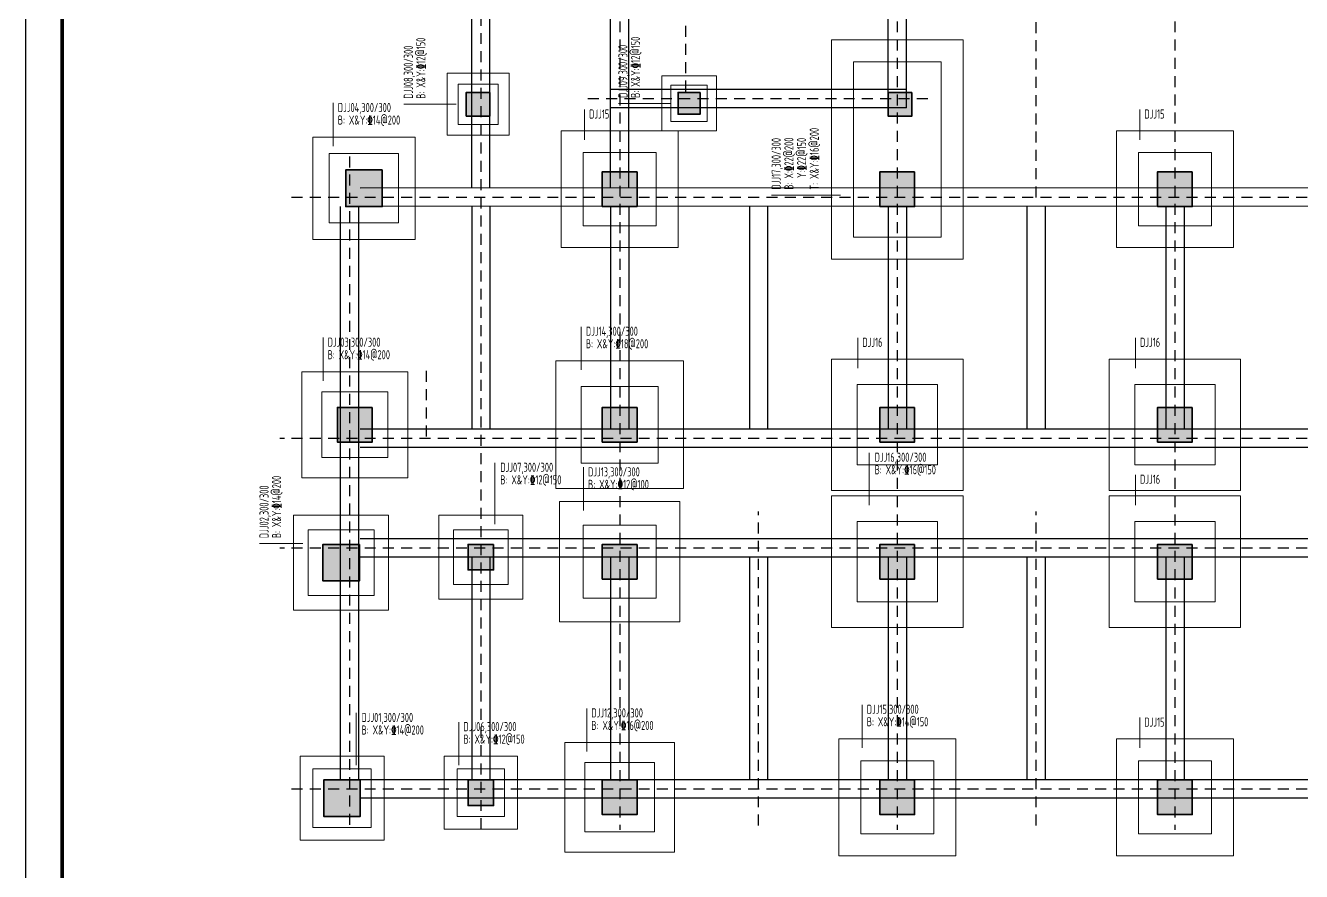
# Model space of a CAD drawing. Header units: millimetres. Extents: x 539196 to 807275, y 431843 to 1156631.
# Drawn here: x 539196 to 574126, y 956437 to 979599 of the extents above; entities that cross this region are included whole.
import ezdxf
from ezdxf.enums import TextEntityAlignment as Align

# ---------------------------------------------------------------- set-up
doc = ezdxf.new("R2010")
doc.units = ezdxf.units.MM
doc.header["$MEASUREMENT"] = 0
doc.linetypes.add('DOTE', pattern=[2.42, 2, -0.2, 0.02, -0.2])
doc.linetypes.add('虚线', pattern=[500, 300, -200])
doc.layers.add('DOTE', color=1, linetype='DOTE')
doc.layers.add('PUB_TITLE', color=4, linetype='Continuous')
for name, color, linetype, lineweight in [('柱填充', 9, 'Continuous', 18), ('独基集中标注', 7, 'Continuous', 18), ('独立基础', 110, 'Continuous', 18), ('砼柱', 2, 'Continuous', 35)]:
    doc.layers.add(name, color=color, linetype=linetype, lineweight=lineweight)
doc.styles.add('样式 1', font='yjkeng.shx', dxfattribs={"width": 0.7, "bigfont": 'yjkchn.shx'})

# ---------------------------------------------------------------- blocks, each defined once
blk = doc.blocks.new('jzzw')
at = {"layer": 'DOTE', "color": 1, "linetype": '虚线'}
for p, q in [((928786, 890469), (928786, 834829)), ((932586, 852149), (932586, 890469)), ((936386, 890469), (936386, 834829)), ((917386, 873149), (917386, 834829)), ((921186, 872969), (921186, 834829)), ((922986, 857849), (922986, 854849)), ((929618, 854849), (920186, 854849)), ((913786, 853271), (913786, 834829)), ((913786, 853271), (913786, 834829)), ((913786, 853271), (913786, 834829)), ((952506, 852149), (912186, 852149)), ((915886, 847399), (915886, 845549)), ((952506, 845549), (911886, 845549)), ((952506, 845549), (911886, 845549)), ((924986, 834949), (924986, 843549)), ((932586, 834949), (932586, 843549)), ((952506, 842549), (911886, 842549)), ((952506, 842549), (911886, 842549)), ((952506, 835949), (912186, 835949)), ((952506, 835949), (912186, 835949)), ((952506, 835949), (912186, 835949)), ((952506, 835949), (912186, 835949))]:
    blk.add_line(p, q, dxfattribs=at)

msp = doc.modelspace()

# ---------------------------------------------------------------- hatches: boundary and pattern name
at = {"layer": '柱填充'}
for points in [[(551910.8, 977768.2), (551260.8, 977768.2), (551260.8, 977118.2), (551910.8, 977118.2)], [(557660.8, 977768.2), (557060.8, 977768.2), (557060.8, 977168.2), (557660.8, 977168.2)], [(563460.8, 977768.2), (562810.8, 977768.2), (562810.8, 977118.2), (563460.8, 977118.2)], [(548960.8, 975643.2), (547960.8, 975643.2), (547960.8, 974643.2), (548960.8, 974643.2)], [(555935.8, 975593.2), (554985.8, 975593.2), (554985.8, 974643.2), (555935.8, 974643.2)], [(563535.8, 975593.2), (562585.8, 975593.2), (562585.8, 974643.2), (563535.8, 974643.2)], [(571135.8, 975593.2), (570185.8, 975593.2), (570185.8, 974643.2), (571135.8, 974643.2)], [(548685.8, 969143.2), (547735.8, 969143.2), (547735.8, 968193.2), (548685.8, 968193.2)], [(555935.8, 969143.2), (554985.8, 969143.2), (554985.8, 968193.2), (555935.8, 968193.2)], [(563535.8, 969143.2), (562585.8, 969143.2), (562585.8, 968193.2), (563535.8, 968193.2)], [(571135.8, 969143.2), (570185.8, 969143.2), (570185.8, 968193.2), (571135.8, 968193.2)], [(548335.8, 965393.2), (547335.8, 965393.2), (547335.8, 964393.2), (548335.8, 964393.2)], [(552010.8, 965393.2), (551310.8, 965393.2), (551310.8, 964693.2), (552010.8, 964693.2)], [(555935.8, 965393.2), (554985.8, 965393.2), (554985.8, 964443.2), (555935.8, 964443.2)], [(563535.8, 965393.2), (562585.8, 965393.2), (562585.8, 964443.2), (563535.8, 964443.2)], [(571135.8, 965393.2), (570185.8, 965393.2), (570185.8, 964443.2), (571135.8, 964443.2)], [(548360.8, 958943.2), (547360.8, 958943.2), (547360.8, 957943.2), (548360.8, 957943.2)], [(552010.8, 958943.2), (551310.8, 958943.2), (551310.8, 958243.2), (552010.8, 958243.2)], [(555935.8, 958943.2), (554985.8, 958943.2), (554985.8, 957993.2), (555935.8, 957993.2)], [(563535.8, 958943.2), (562585.8, 958943.2), (562585.8, 957993.2), (563535.8, 957993.2)], [(571135.8, 958943.2), (570185.8, 958943.2), (570185.8, 957993.2), (571135.8, 957993.2)]]:
    msp.add_hatch(color=256, dxfattribs=at).paths.add_polyline_path(points, flags=0)

# ---------------------------------------------------------------- linework, layer by layer
at = {"color": 3}
for p, q in [((551410.8, 975146.5), (551410.8, 1002243.2)), ((551910.8, 975146.8), (551910.8, 1002243.2)), ((555210.8, 975148.2), (555210.8, 1002243.2)), ((555710.8, 975148.4), (555710.8, 1002243.2)), ((562810.8, 977343.2), (562810.8, 993443.2)), ((563310.8, 977343.2), (563310.8, 993443.2)), ((563310.8, 977843.2), (555210.8, 977843.2)), ((563310.8, 977343.2), (555210.8, 977343.2)), ((585357.2, 975161.2), (548357.2, 975145.2)), ((547810.8, 974643.2), (547810.8, 965043.2)), ((548310.8, 974643.2), (548310.8, 965043.2)), ((585357.4, 974661.2), (548357.4, 974645.2)), ((551410.8, 974643.2), (551410.8, 968543.2)), ((551910.8, 974643.2), (551910.8, 968543.2)), ((555210.8, 974643.2), (555210.8, 968543.2)), ((555710.8, 974643.2), (555710.8, 968543.2)), ((559010.8, 974643.2), (559010.8, 968543.2)), ((559510.8, 974643.2), (559510.8, 968543.2)), ((562810.8, 974643.2), (562810.8, 968543.2)), ((563310.8, 974643.2), (563310.8, 968543.2)), ((566610.8, 974643.2), (566610.8, 968543.2)), ((567110.8, 974643.2), (567110.8, 968543.2)), ((570410.8, 974643.2), (570410.8, 968543.2)), ((570910.8, 974643.2), (570910.8, 968543.2)), ((585360.8, 968543.2), (548360.8, 968543.2)), ((585360.8, 968043.2), (548360.8, 968043.2)), ((585360.8, 965543.2), (548360.8, 965543.2)), ((547810.8, 965043.2), (547810.8, 958943.2)), ((548310.8, 965043.2), (548310.8, 958943.2)), ((585360.8, 965043.2), (548360.8, 965043.2)), ((551410.8, 965043.2), (551410.8, 958943.2)), ((551910.8, 965043.2), (551910.8, 958943.2)), ((555210.8, 965043.2), (555210.8, 958943.2)), ((555710.8, 965043.2), (555710.8, 958943.2)), ((559010.8, 965043.2), (559010.8, 958943.2)), ((559510.8, 965043.2), (559510.8, 958943.2)), ((562810.8, 965043.2), (562810.8, 958943.2)), ((563310.8, 965043.2), (563310.8, 958943.2)), ((566610.8, 965043.2), (566610.8, 958943.2)), ((567110.8, 965043.2), (567110.8, 958943.2)), ((570410.8, 965043.2), (570410.8, 958943.2)), ((570910.8, 965043.2), (570910.8, 958943.2)), ((585360.8, 958943.2), (548360.8, 958943.2)), ((585360.8, 958443.2), (548360.8, 958443.2))]:
    msp.add_line(p, q, dxfattribs=at)
at = {"layer": 'PUB_TITLE'}
msp.add_lwpolyline([(539195.9, 936443), (598595.9, 936443), (598595.9, 1020543), (539195.9, 1020543)], close=True, dxfattribs=at)
at = {"layer": 'PUB_TITLE', "const_width": 100}
msp.add_lwpolyline([(540195.9, 937443), (597595.9, 937443), (597595.9, 1018043), (540195.9, 1018043)], close=True, dxfattribs=at)
at = {"layer": '独基集中标注'}
for p, q in [((547620.8, 976293.2), (547620.8, 977478.5)), ((550985.8, 977443.2), (549550.6, 977443.2)), ((556860.8, 977468.2), (555425.6, 977468.2)), ((554500.8, 976468.2), (554500.8, 977300.7)), ((569700.8, 976468.2), (569700.8, 977300.7)), ((561510.8, 974955.2), (559620.1, 974955.2)), ((547340.8, 969868.2), (547340.8, 971053.5)), ((554410.8, 970168.2), (554410.8, 971353.5)), ((561980.8, 970218.2), (561980.8, 971050.7)), ((569580.8, 970218.2), (569580.8, 971050.7)), ((552044.2, 965943.2), (552044.2, 967628.5)), ((562289.4, 966468.2), (562289.4, 967903.5)), ((554470.8, 966318.2), (554470.8, 967503.5)), ((569580.8, 966468.2), (569580.8, 967300.7)), ((546785.8, 965413.2), (545600.6, 965413.2)), ((562100.8, 959818.2), (562100.8, 961003.5)), ((548244.2, 959343.2), (548244.2, 960778.5)), ((554560.8, 959718.2), (554560.8, 960903.5)), ((569700.8, 959818.2), (569700.8, 960650.7)), ((551060.8, 959343.2), (551060.8, 960528.5))]:
    msp.add_line(p, q, dxfattribs=at)
at = {"layer": '独立基础'}
for points in [[(564860.8, 979205.2), (561260.8, 979205.2), (561260.8, 973205.2), (564860.8, 973205.2)], [(564260.8, 978605.2), (561860.8, 978605.2), (561860.8, 973805.2), (564260.8, 973805.2)], [(552435.8, 978293.2), (550735.8, 978293.2), (550735.8, 976593.2), (552435.8, 976593.2)], [(558110.8, 978218.2), (556610.8, 978218.2), (556610.8, 976718.2), (558110.8, 976718.2)], [(552135.8, 977993.2), (551035.8, 977993.2), (551035.8, 976893.2), (552135.8, 976893.2)], [(557860.8, 977968.2), (556860.8, 977968.2), (556860.8, 976968.2), (557860.8, 976968.2)], [(557060.8, 976718.2), (553860.8, 976718.2), (553860.8, 973518.2), (557060.8, 973518.2)], [(572260.8, 976718.2), (569060.8, 976718.2), (569060.8, 973518.2), (572260.8, 973518.2)], [(549860.8, 976543.2), (547060.8, 976543.2), (547060.8, 973743.2), (549860.8, 973743.2)], [(549410.8, 976093.2), (547510.8, 976093.2), (547510.8, 974193.2), (549410.8, 974193.2)], [(556460.8, 976118.2), (554460.8, 976118.2), (554460.8, 974118.2), (556460.8, 974118.2)], [(571660.8, 976118.2), (569660.8, 976118.2), (569660.8, 974118.2), (571660.8, 974118.2)], [(557210.8, 970418.2), (553710.8, 970418.2), (553710.8, 966918.2), (557210.8, 966918.2)], [(564860.8, 970468.2), (561260.8, 970468.2), (561260.8, 966868.2), (564860.8, 966868.2)], [(572460.8, 970468.2), (568860.8, 970468.2), (568860.8, 966868.2), (572460.8, 966868.2)], [(549660.8, 970118.2), (546760.8, 970118.2), (546760.8, 967218.2), (549660.8, 967218.2)], [(556510.8, 969718.2), (554410.8, 969718.2), (554410.8, 967618.2), (556510.8, 967618.2)], [(564160.8, 969768.2), (561960.8, 969768.2), (561960.8, 967568.2), (564160.8, 967568.2)], [(571760.8, 969768.2), (569560.8, 969768.2), (569560.8, 967568.2), (571760.8, 967568.2)], [(549110.8, 969568.2), (547310.8, 969568.2), (547310.8, 967768.2), (549110.8, 967768.2)], [(557110.8, 966568.2), (553810.8, 966568.2), (553810.8, 963268.2), (557110.8, 963268.2)], [(564860.8, 966718.2), (561260.8, 966718.2), (561260.8, 963118.2), (564860.8, 963118.2)], [(572460.8, 966718.2), (568860.8, 966718.2), (568860.8, 963118.2), (572460.8, 963118.2)], [(549135.8, 966193.2), (546535.8, 966193.2), (546535.8, 963593.2), (549135.8, 963593.2)], [(552810.8, 966193.2), (550510.8, 966193.2), (550510.8, 963893.2), (552810.8, 963893.2)], [(556460.8, 965918.2), (554460.8, 965918.2), (554460.8, 963918.2), (556460.8, 963918.2)], [(564160.8, 966018.2), (561960.8, 966018.2), (561960.8, 963818.2), (564160.8, 963818.2)], [(571760.8, 966018.2), (569560.8, 966018.2), (569560.8, 963818.2), (571760.8, 963818.2)], [(548735.8, 965793.2), (546935.8, 965793.2), (546935.8, 963993.2), (548735.8, 963993.2)], [(552410.8, 965793.2), (550910.8, 965793.2), (550910.8, 964293.2), (552410.8, 964293.2)], [(556960.8, 959968.2), (553960.8, 959968.2), (553960.8, 956968.2), (556960.8, 956968.2)], [(564660.8, 960068.2), (561460.8, 960068.2), (561460.8, 956868.2), (564660.8, 956868.2)], [(572260.8, 960068.2), (569060.8, 960068.2), (569060.8, 956868.2), (572260.8, 956868.2)], [(549010.8, 959593.2), (546710.8, 959593.2), (546710.8, 957293.2), (549010.8, 957293.2)], [(552660.8, 959593.2), (550660.8, 959593.2), (550660.8, 957593.2), (552660.8, 957593.2)], [(548660.8, 959243.2), (547060.8, 959243.2), (547060.8, 957643.2), (548660.8, 957643.2)], [(552310.8, 959243.2), (551010.8, 959243.2), (551010.8, 957943.2), (552310.8, 957943.2)], [(556410.8, 959418.2), (554510.8, 959418.2), (554510.8, 957518.2), (556410.8, 957518.2)], [(564060.8, 959468.2), (562060.8, 959468.2), (562060.8, 957468.2), (564060.8, 957468.2)], [(571660.8, 959468.2), (569660.8, 959468.2), (569660.8, 957468.2), (571660.8, 957468.2)]]:
    msp.add_lwpolyline(points, close=True, dxfattribs=at)
at = {"layer": '砼柱'}
for points in [[(551910.8, 977768.2), (551260.8, 977768.2), (551260.8, 977118.2), (551910.8, 977118.2)], [(557660.8, 977768.2), (557060.8, 977768.2), (557060.8, 977168.2), (557660.8, 977168.2)], [(563460.8, 977768.2), (562810.8, 977768.2), (562810.8, 977118.2), (563460.8, 977118.2)], [(548960.8, 975643.2), (547960.8, 975643.2), (547960.8, 974643.2), (548960.8, 974643.2)], [(555935.8, 975593.2), (554985.8, 975593.2), (554985.8, 974643.2), (555935.8, 974643.2)], [(563535.8, 975593.2), (562585.8, 975593.2), (562585.8, 974643.2), (563535.8, 974643.2)], [(571135.8, 975593.2), (570185.8, 975593.2), (570185.8, 974643.2), (571135.8, 974643.2)], [(548685.8, 969143.2), (547735.8, 969143.2), (547735.8, 968193.2), (548685.8, 968193.2)], [(555935.8, 969143.2), (554985.8, 969143.2), (554985.8, 968193.2), (555935.8, 968193.2)], [(563535.8, 969143.2), (562585.8, 969143.2), (562585.8, 968193.2), (563535.8, 968193.2)], [(571135.8, 969143.2), (570185.8, 969143.2), (570185.8, 968193.2), (571135.8, 968193.2)], [(548335.8, 965393.2), (547335.8, 965393.2), (547335.8, 964393.2), (548335.8, 964393.2)], [(552010.8, 965393.2), (551310.8, 965393.2), (551310.8, 964693.2), (552010.8, 964693.2)], [(555935.8, 965393.2), (554985.8, 965393.2), (554985.8, 964443.2), (555935.8, 964443.2)], [(563535.8, 965393.2), (562585.8, 965393.2), (562585.8, 964443.2), (563535.8, 964443.2)], [(571135.8, 965393.2), (570185.8, 965393.2), (570185.8, 964443.2), (571135.8, 964443.2)], [(548360.8, 958943.2), (547360.8, 958943.2), (547360.8, 957943.2), (548360.8, 957943.2)], [(552010.8, 958943.2), (551310.8, 958943.2), (551310.8, 958243.2), (552010.8, 958243.2)], [(555935.8, 958943.2), (554985.8, 958943.2), (554985.8, 957993.2), (555935.8, 957993.2)], [(563535.8, 958943.2), (562585.8, 958943.2), (562585.8, 957993.2), (563535.8, 957993.2)], [(571135.8, 958943.2), (570185.8, 958943.2), (570185.8, 957993.2), (571135.8, 957993.2)]]:
    msp.add_lwpolyline(points, close=True, dxfattribs=at)

# ---------------------------------------------------------------- block references
msp.add_blockref('jzzw', (-365724.9, 122744.3))

# ---------------------------------------------------------------- texts
at = {"layer": '独基集中标注', "linetype": 'Continuous', "style": '样式 1', "width": 0.7}
for s, p in [('B: X&Y:\x8412@150', (549893.2, 977593.2)), ('B: X&Y:\x8412@150', (555768.2, 977618.2)), ('DJ\x8eJ\x8f08,300/300', (549550.6, 977593.2)), ('DJ\x8eJ\x8f09,300/300', (555425.6, 977618.2)), ('T: X&Y:\x8416@200', (560663.2, 975105.2)), ('DJ\x8eJ\x8f17,300/300', (559620.1, 975105.2)), ('B: X:\x8422@200', (559967.8, 975105.2)), ('   Y:\x8422@150', (560315.5, 975105.2)), ('B: X&Y:\x8414@200', (545943.2, 965563.2)), ('DJ\x8eJ\x8f02,300/300', (545600.6, 965563.2))]:
    msp.add_text(s, height=250, rotation=90, dxfattribs=at).set_placement(p, align=Align.TOP_LEFT)
for s, p in [('DJ\x8eJ\x8f04,300/300', (547745.8, 977478.5)), ('B: X&Y:\x8414@200', (547745.8, 977135.9)), ('DJ\x8eJ\x8f15', (554625.8, 977300.7)), ('DJ\x8eJ\x8f15', (569825.8, 977300.7)), ('DJ\x8eJ\x8f03,300/300', (547465.8, 971053.5)), ('DJ\x8eJ\x8f14,300/300', (554535.8, 971353.5)), ('B: X&Y:\x8414@200', (547465.8, 970710.9)), ('B: X&Y:\x8418@200', (554535.8, 971010.9)), ('DJ\x8eJ\x8f16', (562105.8, 971050.7)), ('DJ\x8eJ\x8f16', (569705.8, 971050.7)), ('DJ\x8eJ\x8f07,300/300', (552194.2, 967628.5)), ('DJ\x8eJ\x8f16,300/300', (562439.4, 967903.5)), ('B: X&Y:\x8416@150', (562439.4, 967560.9)), ('B: X&Y:\x8412@150', (552194.2, 967285.9)), ('DJ\x8eJ\x8f13,300/300', (554595.8, 967503.5)), ('DJ\x8eJ\x8f16', (569705.8, 967300.7)), ('B: X&Y:\x8412@100', (554595.8, 967160.9)), ('DJ\x8eJ\x8f15,300/300', (562225.8, 961003.5)), ('DJ\x8eJ\x8f01,300/300', (548394.2, 960778.5)), ('DJ\x8eJ\x8f12,300/300', (554685.8, 960903.5)), ('B: X&Y:\x8416@200', (554685.8, 960560.9)), ('B: X&Y:\x8414@150', (562225.8, 960660.9)), ('DJ\x8eJ\x8f15', (569825.8, 960650.7)), ('B: X&Y:\x8414@200', (548394.2, 960435.9)), ('DJ\x8eJ\x8f06,300/300', (551185.8, 960528.5)), ('B: X&Y:\x8412@150', (551185.8, 960185.9))]:
    msp.add_text(s, height=250, dxfattribs=at).set_placement(p, align=Align.TOP_LEFT)

doc.saveas('drawing.dxf')
